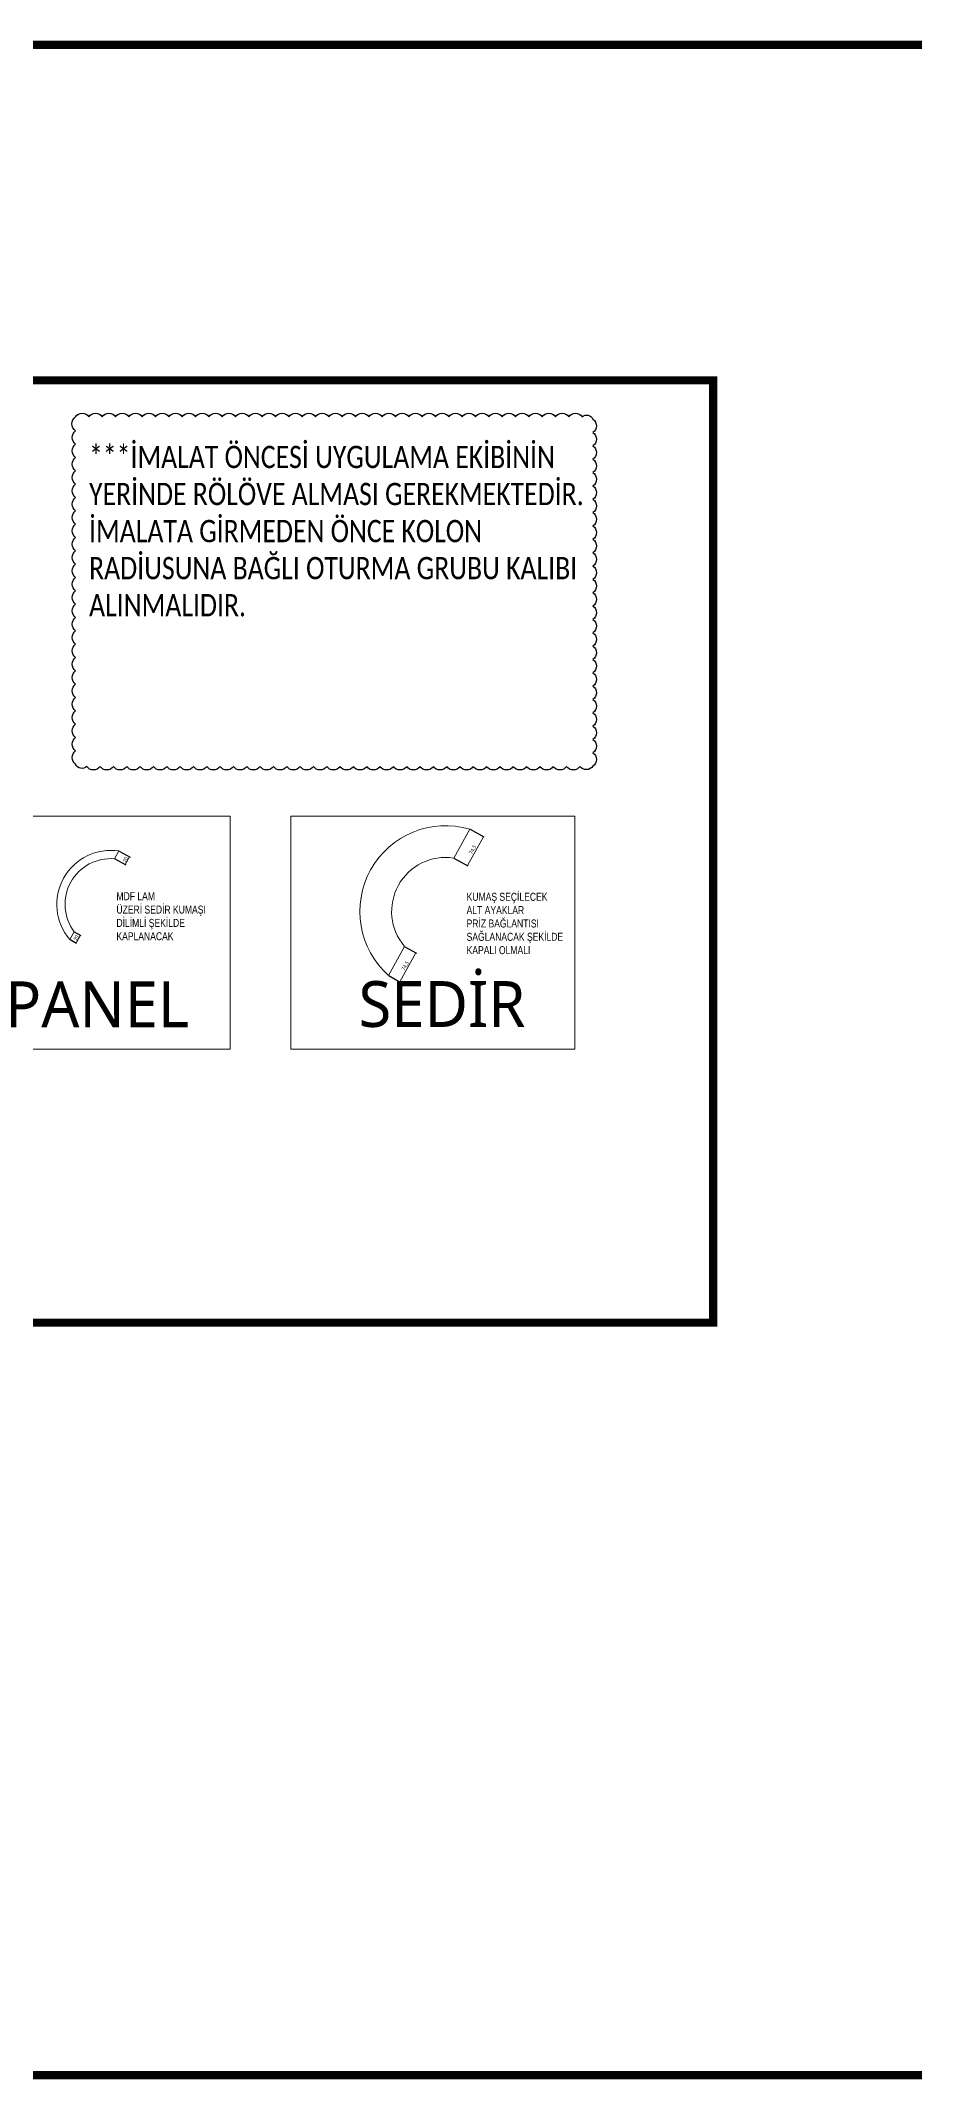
# Model space of a CAD drawing. Header units: millimetres. Extents: x 210628 to 232146, y -111309 to -91563.
# Drawn here: x 220998 to 222963, y -97695 to -93110 of the extents above; entities that cross this region are included whole.
import ezdxf

# ---------------------------------------------------------------- set-up
doc = ezdxf.new("R2010")
doc.units = ezdxf.units.MM
doc.header["$PDMODE"] = 2
doc.layers.get('0').update_dxf_attribs({"lineweight": 20})
for name, color, linetype, lineweight in [('irem rev', 23, 'Continuous', 30), ('t_antet', 24, 'Continuous', 20), ('tefris', 30, 'Continuous', 0), ('text', 1, 'Continuous', 20)]:
    doc.layers.add(name, color=color, linetype=linetype, lineweight=lineweight)
doc.layers.add('yazı', color=11, linetype='Continuous')
doc.styles.get("Standard").update_dxf_attribs({"font": 'times.ttf', "height": 12})
doc.styles.add('text2', font='calibri.ttf', dxfattribs={"width": 0.8})
doc.styles.add('UBN', font='GOTHIC.TTF', dxfattribs={"width": 0.8})
doc.styles.add('Ölçü50', font='calibri.ttf', dxfattribs={"width": 0.7})
doc.dimstyles.new('olcu10', dxfattribs={"dimtxt": 9, "dimasz": 2, "dimexe": 1.25, "dimexo": 0.625, "dimgap": 0.5, "dimtad": 1, "dimdec": 1, "dimrnd": 0.5, "dimzin": 9, "dimtxsty": 'Ölçü50', "dimblk": 'ARCHTICK', "dimcen": 2, "dimclrd": 256, "dimclre": 256, "dimclrt": 6, "dimazin": 2, "dimtfac": 1, "dimtdec": 1, "dimtix": 1, "dimtmove": 0, "dimatfit": 3, "dimldrblk": 'ARCHTICK', "dimfxl": 1, "dimlwd": -1, "dimarcsym": 0})

# ---------------------------------------------------------------- blocks, each defined once
blk = doc.blocks.new('_ArchTick')
at = {"color": 0, "linetype": 'ByBlock', "const_width": 0.15}
blk.add_lwpolyline([(-0.5, -0.5), (0.5, 0.5)], dxfattribs=at)
blk = doc.blocks.new('*D177')
at = {"lineweight": -2, "transparency": 16777216}
for p, q in [((221063.5, -95131.5), (221078.3, -95139.7)), ((221073.2, -95114), (221088, -95122.2))]:
    blk.add_line(p, q, dxfattribs=at)
at = {"transparency": 16777216}
blk.add_line((221086.9, -95121.6), (221077.2, -95139.1), dxfattribs=at)
at = {"layer": 'DEFPOINTS', "color": 0, "transparency": 16777216}
for p in [(221063, -95131.2, 0), (221072.7, -95113.7, 0), (221077.2, -95139.1)]:
    blk.add_point(p, dxfattribs=at)
at = {"transparency": 16777216, "xscale": 2, "yscale": 2, "zscale": 2}
for p, rotation in [((221077.2, -95139.1), 240.9504351893495), ((221086.9, -95121.6), 60.95043518934953)]:
    blk.add_blockref('_ArchTick', p, dxfattribs=dict(at, rotation=rotation))
at = {"color": 6, "transparency": 16777216, "insert": (221077.6, -95127.9), "char_height": 9, "attachment_point": 5, "rotation": 60.9504, "style": 'Ölçü50'}
blk.add_mtext('20', dxfattribs=at)
blk = doc.blocks.new('*D178')
at = {"lineweight": -2, "transparency": 16777216}
for p, q in [((221164.4, -94949.8), (221188.8, -94963.4)), ((221174.1, -94932.4), (221198.5, -94945.9))]:
    blk.add_line(p, q, dxfattribs=at)
at = {"transparency": 16777216}
blk.add_line((221187.7, -94962.8), (221197.4, -94945.3), dxfattribs=at)
at = {"layer": 'DEFPOINTS', "color": 0, "transparency": 16777216}
for p in [(221163.9, -94949.5, 0), (221173.6, -94932.1, 0), (221197.4, -94945.3)]:
    blk.add_point(p, dxfattribs=at)
at = {"transparency": 16777216, "xscale": 2, "yscale": 2, "zscale": 2}
for p, rotation in [((221197.4, -94945.3), 60.95043518946321), ((221187.7, -94962.8), 240.9504351894632)]:
    blk.add_blockref('_ArchTick', p, dxfattribs=dict(at, rotation=rotation))
at = {"color": 6, "transparency": 16777216, "insert": (221188.1, -94951.6), "char_height": 9, "attachment_point": 5, "rotation": 60.9504, "style": 'Ölçü50'}
blk.add_mtext('20', dxfattribs=at)
blk = doc.blocks.new('*D181')
at = {"transparency": 16777216}
blk.add_line((221957.7, -94965), (221993.8, -94899.9), dxfattribs=at)
at = {"lineweight": -2, "transparency": 16777216}
for p, q in [((221963.8, -94883.3), (221994.9, -94900.5)), ((221927.6, -94948.3), (221958.7, -94965.6))]:
    blk.add_line(p, q, dxfattribs=at)
at = {"layer": 'DEFPOINTS', "color": 0, "transparency": 16777216}
for p in [(221963.2, -94883, 0), (221993.8, -94899.9), (221927.1, -94948, 0)]:
    blk.add_point(p, dxfattribs=at)
at = {"transparency": 16777216, "xscale": 2, "yscale": 2, "zscale": 2}
for p, rotation in [((221993.8, -94899.9), 60.95043518960025), ((221957.7, -94965), 240.9504351896003)]:
    blk.add_blockref('_ArchTick', p, dxfattribs=dict(at, rotation=rotation))
at = {"color": 6, "transparency": 16777216, "insert": (221970.5, -94929.5), "char_height": 9, "attachment_point": 5, "rotation": 60.9504, "style": 'Ölçü50'}
blk.add_mtext('74,5', dxfattribs=at)
blk = doc.blocks.new('*D182')
at = {"transparency": 16777216}
blk.add_line((221841.8, -95161.2), (221805.7, -95226.2), dxfattribs=at)
at = {"lineweight": -2, "transparency": 16777216}
for p, q in [((221817, -95147.4), (221842.9, -95161.8)), ((221780.9, -95212.5), (221806.8, -95226.9))]:
    blk.add_line(p, q, dxfattribs=at)
at = {"layer": 'DEFPOINTS', "color": 0, "transparency": 16777216}
for p in [(221816.5, -95147.1, 0), (221780.4, -95212.2, 0), (221805.7, -95226.2)]:
    blk.add_point(p, dxfattribs=at)
at = {"transparency": 16777216, "xscale": 2, "yscale": 2, "zscale": 2}
for p, rotation in [((221841.8, -95161.2), 60.95043518961116), ((221805.7, -95226.2), 240.9504351896111)]:
    blk.add_blockref('_ArchTick', p, dxfattribs=dict(at, rotation=rotation))
at = {"color": 6, "transparency": 16777216, "insert": (221818.5, -95190.8), "char_height": 9, "attachment_point": 5, "rotation": 60.9504, "style": 'Ölçü50'}
blk.add_mtext('74,5', dxfattribs=at)

msp = doc.modelspace()

# ---------------------------------------------------------------- linework, layer by layer
at = {"color": 2, "const_width": 18.49}
for points in [[(218202.73, -93118.93), (227509.73, -93118.93), (227509.73, -97685.45), (218202.73, -97685.45)], [(219319.61, -93873.52), (222511.04, -93873.52), (222511.04, -95992.9), (219319.61, -95992.9)]]:
    msp.add_lwpolyline(points, close=True, dxfattribs=at)
for points in [[(220784.69, -94853.78), (221423.98, -94853.78), (221423.98, -95377.76), (220784.69, -95377.76)], [(221560.63, -94853.78), (222199.92, -94853.78), (222199.92, -95377.76), (221560.63, -95377.76)]]:
    msp.add_lwpolyline(points, close=True)
at = {"layer": 'irem rev'}
msp.add_lwpolyline([(221076.07, -93955.24, -0.5205671), (221106.07, -93955.24, -0.5205671), (221136.07, -93955.24, -0.5205671), (221166.07, -93955.24, -0.5205671), (221196.07, -93955.24, -0.5205671), (221226.07, -93955.24, -0.5205671), (221256.07, -93955.24, -0.5205671), (221286.07, -93955.24, -0.5205671), (221316.07, -93955.24, -0.5205671), (221346.07, -93955.24, -0.5205671), (221376.07, -93955.24, -0.5205671), (221406.07, -93955.24, -0.5205671), (221436.07, -93955.24, -0.5205671), (221466.07, -93955.24, -0.5205671), (221496.07, -93955.24, -0.5205671), (221526.07, -93955.24, -0.5205671), (221556.07, -93955.24, -0.5205671), (221586.07, -93955.24, -0.5205671), (221616.07, -93955.24, -0.5205671), (221646.07, -93955.24, -0.5205671), (221676.07, -93955.24, -0.5205671), (221706.07, -93955.24, -0.5205671), (221736.07, -93955.24, -0.5205671), (221766.07, -93955.24, -0.5205671), (221796.07, -93955.24, -0.5205671), (221826.07, -93955.24, -0.5205671), (221856.07, -93955.24, -0.5205671), (221886.07, -93955.24, -0.5205671), (221916.07, -93955.24, -0.5205671), (221946.07, -93955.24, -0.5205671), (221976.07, -93955.24, -0.5205671), (222006.07, -93955.24, -0.5205671), (222036.07, -93955.24, -0.5205671), (222066.07, -93955.24, -0.5205671), (222096.07, -93955.24, -0.5205671), (222126.07, -93955.24, -0.5205671), (222156.07, -93955.24, -0.5205671), (222186.07, -93955.24, -0.5205671), (222216.07, -93955.24, -0.5205671), (222240.23, -93961.08, -0.5205671), (222240.23, -93991.08, -0.5205671), (222240.23, -94021.08, -0.5205671), (222240.23, -94051.08, -0.5205671), (222240.23, -94081.08, -0.5205671), (222240.23, -94111.08, -0.5205671), (222240.23, -94141.08, -0.5205671), (222240.23, -94171.08, -0.5205671), (222240.23, -94201.08, -0.5205671), (222240.23, -94231.08, -0.5205671), (222240.23, -94261.08, -0.5205671), (222240.23, -94291.08, -0.5205671), (222240.23, -94321.08, -0.5205671), (222240.23, -94351.08, -0.5205671), (222240.23, -94381.08, -0.5205671), (222240.23, -94411.08, -0.5205671), (222240.23, -94441.08, -0.5205671), (222240.23, -94471.08, -0.5205671), (222240.23, -94501.08, -0.5205671), (222240.23, -94531.08, -0.5205671), (222240.23, -94561.08, -0.5205671), (222240.23, -94591.08, -0.5205671), (222240.23, -94621.08, -0.5205671), (222240.23, -94651.08, -0.5205671), (222240.23, -94681.08, -0.5205671), (222240.23, -94711.08, -0.5205671), (222240.23, -94741.08, -0.5205671), (222211.13, -94741.98, -0.5205671), (222181.13, -94741.98, -0.5205671), (222151.13, -94741.98, -0.5205671), (222121.13, -94741.98, -0.5205671), (222091.13, -94741.98, -0.5205671), (222061.13, -94741.98, -0.5205671), (222031.13, -94741.98, -0.5205671), (222001.13, -94741.98, -0.5205671), (221971.13, -94741.98, -0.5205671), (221941.13, -94741.98, -0.5205671), (221911.13, -94741.98, -0.5205671), (221881.13, -94741.98, -0.5205671), (221851.13, -94741.98, -0.5205671), (221821.13, -94741.98, -0.5205671), (221791.13, -94741.98, -0.5205671), (221761.13, -94741.98, -0.5205671), (221731.13, -94741.98, -0.5205671), (221701.13, -94741.98, -0.5205671), (221671.13, -94741.98, -0.5205671), (221641.13, -94741.98, -0.5205671), (221611.13, -94741.98, -0.5205671), (221581.13, -94741.98, -0.5205671), (221551.13, -94741.98, -0.5205671), (221521.13, -94741.98, -0.5205671), (221491.13, -94741.98, -0.5205671), (221461.13, -94741.98, -0.5205671), (221431.13, -94741.98, -0.5205671), (221401.13, -94741.98, -0.5205671), (221371.13, -94741.98, -0.5205671), (221341.13, -94741.98, -0.5205671), (221311.13, -94741.98, -0.5205671), (221281.13, -94741.98, -0.5205671), (221251.13, -94741.98, -0.5205671), (221221.13, -94741.98, -0.5205671), (221191.13, -94741.98, -0.5205671), (221161.13, -94741.98, -0.5205671), (221131.13, -94741.98, -0.5205671), (221101.13, -94741.98, -0.5205671), (221076.07, -94737.04, -0.5205671), (221076.07, -94707.04, -0.5205671), (221076.07, -94677.04, -0.5205671), (221076.07, -94647.04, -0.5205671), (221076.07, -94617.04, -0.5205671), (221076.07, -94587.04, -0.5205671), (221076.07, -94557.04, -0.5205671), (221076.07, -94527.04, -0.5205671), (221076.07, -94497.04, -0.5205671), (221076.07, -94467.04, -0.5205671), (221076.07, -94437.04, -0.5205671), (221076.07, -94407.04, -0.5205671), (221076.07, -94377.04, -0.5205671), (221076.07, -94347.04, -0.5205671), (221076.07, -94317.04, -0.5205671), (221076.07, -94287.04, -0.5205671), (221076.07, -94257.04, -0.5205671), (221076.07, -94227.04, -0.5205671), (221076.07, -94197.04, -0.5205671), (221076.07, -94167.04, -0.5205671), (221076.07, -94137.04, -0.5205671), (221076.07, -94107.04, -0.5205671), (221076.07, -94077.04, -0.5205671), (221076.07, -94047.04, -0.5205671), (221076.07, -94017.04, -0.5205671), (221076.07, -93987.04, -0.5205671)], format="xyb", close=True, dxfattribs=at)
at = {"layer": 'tefris', "elevation": 0}
for points in [[(221963.22, -94882.95), (221927.08, -94948.01)], [(221173.57, -94932.06), (221163.86, -94949.54)], [(221062.98, -95131.17), (221072.68, -95113.7)], [(221780.36, -95212.17), (221816.49, -95147.11)]]:
    msp.add_lwpolyline(points, dxfattribs=at)
at = {"layer": 'tefris'}
for centre, radius, start, end in [((221908.81, -95068.13, 0), 193, 73.62697, 228.2739), ((221155.3, -95052.18, 0), 121.5, 81.3513, 220.54957), ((221155.3, -95052.18, 0), 103, 85.23044, 216.67043), ((221908.81, -95068.13, 0), 121.5, 81.3513, 220.54957)]:
    msp.add_arc(centre, radius, start, end, dxfattribs=at)

# ---------------------------------------------------------------- texts
at = {"layer": 't_antet', "char_height": 103.1034, "width": 2487.7195, "attachment_point": 5}
for s, insert in [('{\\fLucida Sans Unicode|b0|i0|c162|p34;PANEL}', (221124.64, -95277.04)), ('{\\fLucida Sans Unicode|b0|i0|c162|p34;SEDİR}', (221900.57, -95277.04))]:
    msp.add_mtext(s, dxfattribs=dict(at, insert=insert))
at = {"layer": 'text', "insert": (221106.36, -94020.79), "char_height": 50, "attachment_point": 1, "style": 'text2'}
msp.add_mtext_dynamic_manual_height_columns('{\\C2;***İMALAT ÖNCESİ UYGULAMA EKİBİNİN  YERİNDE RÖLÖVE ALMASI GEREKMEKTEDİR.\\PİMALATA GİRMEDEN ÖNCE KOLON RADİUSUNA BAĞLI OTURMA GRUBU KALIBI ALINMALIDIR.}', width=1141.9157, gutter_width=1, heights=[0], dxfattribs=at)
at = {"layer": 'yazı', "char_height": 18, "attachment_point": 1, "style": 'UBN'}
for s, insert in [('MDF LAM\\PÜZERİ SEDİR KUMAŞI\\PDİLİMLİ ŞEKİLDE KAPLANACAK', (221167.93, -95024.84)), ('KUMAŞ SEÇİLECEK\\PALT AYAKLAR\\PPRİZ BAĞLANTISI SAĞLANACAK ŞEKİLDE \\PKAPALI OLMALI', (221956.04, -95026.09))]:
    msp.add_mtext_dynamic_manual_height_columns(s, width=245.3345, gutter_width=0.2, heights=[0], dxfattribs=dict(at, insert=insert))

# ---------------------------------------------------------------- dimensions: what is measured, and where the dimension line sits
for p1, p2, distance, picture, middle in [((221927.08, -94948.01, 0), (221963.22, -94882.95, 0), -34.97, '*D181', (221970.47, -94929.54)), ((221163.86, -94949.54, 0), (221173.57, -94932.06, 0), -27.29, '*D178', (221188.1, -94951.57)), ((221072.68, -95113.7, 0), (221062.98, -95131.17, 0), 16.31, '*D177', (221077.62, -95127.87)), ((221816.49, -95147.11, 0), (221780.36, -95212.17, 0), 28.99, '*D182', (221818.52, -95190.8))]:
    dim = msp.add_aligned_dim(p1=p1, p2=p2, distance=distance, dimstyle='olcu10')
    dim.commit()
    dim.dimension.update_dxf_attribs({"geometry": picture, "text_midpoint": middle})

doc.saveas('drawing.dxf')
